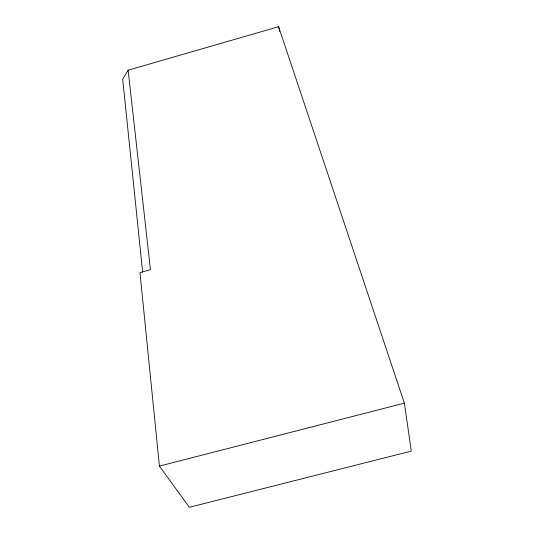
<?xml version="1.0" encoding="UTF-8"?>
<svg xmlns="http://www.w3.org/2000/svg" width="534" height="534" viewBox="0 0 534 534"><rect width="100%" height="100%" fill="white"/><g stroke="black" fill="none" stroke-linecap="round" stroke-linejoin="round"><path stroke-width="0.8" d="M128.12 70.201L150.454 269.71L139.968 272.574L159.419 466.102L189.363 507.3L411.3 451.11L404.378 403.143L278.614 26.7L128.12 70.201L122.7 79.192L142.671 272.293M159.419 466.102L404.378 403.143M278.614 26.7L279.709 31.553"/></g></svg>
